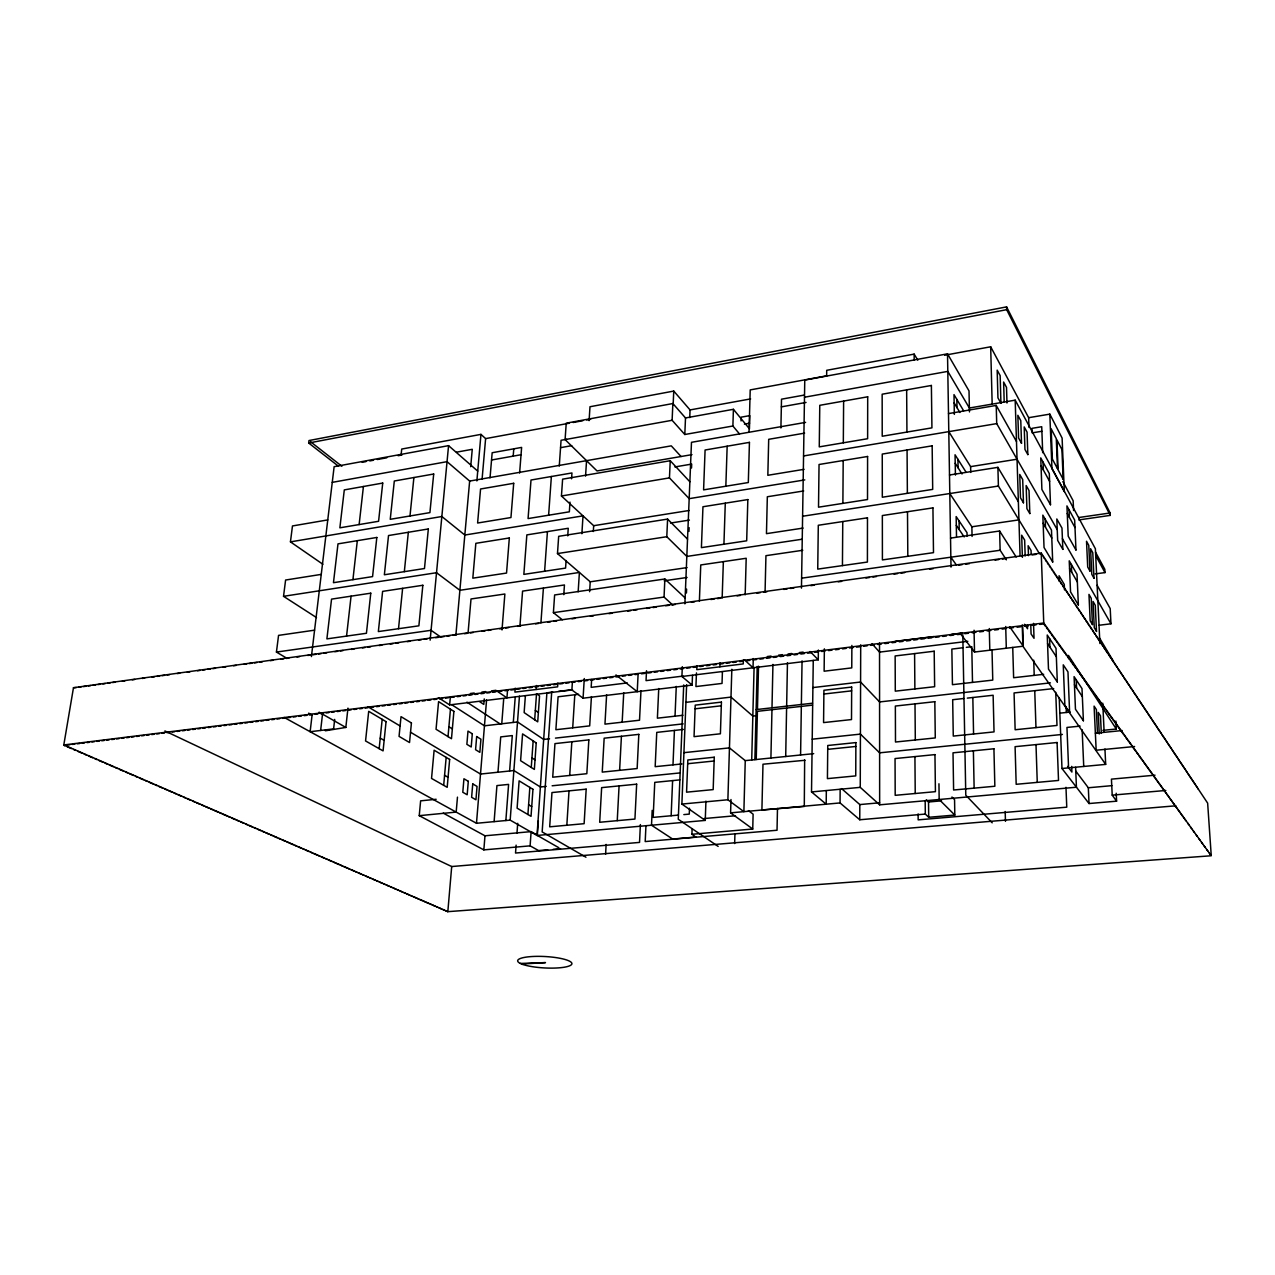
<?xml version="1.0" encoding="UTF-8"?>
<svg xmlns="http://www.w3.org/2000/svg" width="1275" height="1275" viewBox="0 0 1275 1275"><rect width="100%" height="100%" fill="white"/><g stroke="black" fill="none" stroke-linecap="round" stroke-linejoin="round"><path stroke-width="1.5" d="M951.963 797.018L954.561 799.664L954.816 815.06L928.71 817.291L925.315 814.072L859.764 819.761L859.812 804.573L841.58 788.619M1075.606 767.295L1076.435 787.217L879.654 804.828L860.258 787.36L860.705 644.783M851.875 645.421L851.764 667.893L824.128 671.208L824.367 648.847M859.764 819.761L840.05 802.931L840.161 789.337M842.44 565.59L842.759 521.555M842.887 503.386L843.189 460.514M843.317 442.823L843.62 401.083M826.646 376.205L826.71 370.308L914.143 354.115L917.825 360.172M826.327 790.627L826.2 804.19L811.522 791.934L813.259 660.386M682.316 666.682L681.918 676.483L818.263 659.812L818.375 650.059M804.653 760.012L804.286 806.453L761.908 810.008L762.976 764.219L804.955 760.283M801.465 588.126L804.764 380.093L947.516 353.828L969.016 390.915L969.462 411.921M800.588 754.991L801.337 706.382M801.369 704.485L802.055 660.848M785.703 756.505L786.595 708.039M786.643 706.159L787.456 662.649M780.906 427.97L781.511 399.187L804.27 395.075M777.479 808.462L777.033 830.248L645.198 841.564L645.947 825.706M770.913 758.019L771.965 709.697M771.997 707.8L772.937 664.418M756.218 759.518L757.414 711.322L812.462 705.139M757.462 709.442L758.529 666.188M765.08 591.648L765.94 555.677L802.772 550.274M753.27 658.553L753.031 667.781L744.616 659.972M751.708 760.155L754.083 667.462M692.118 828.782L691.911 834.28L752.744 829.021L753.111 814.167L748.393 810.613M754.88 759.645L757.207 666.458M749.429 428.894L749.796 415.618L741.173 417.164L741.062 420.941M743.357 659.972L743.245 663.924L696.788 669.662L696.947 665.741M745.174 594.803L746.194 558.275L700.756 564.952L699.385 601.163M683.926 752.664L729.459 747.883L745.253 760.633L743.883 811.649L727.882 799.76L681.886 804.063L686.635 684.611M752.744 829.021L730.591 812.86L730.989 799.537M734.655 843.54L734.942 833.691M749.031 432.082L750.21 389.911L826.248 375.902M727.882 799.76L731.834 669.279M719.897 666.809L720.024 662.873M722.16 598.007L723.355 561.637M723.929 544.234L725.284 503.179M725.842 486.221L727.164 446.202M722.415 671.686L722.033 683.432L695.927 686.556L696.453 672.913M739.5 433.93L732.886 426.009L733.412 409.307L685.504 417.945L672.865 403.537L566.227 423.188L565.096 439.588L597.035 470.953L691.974 454.633M284.261 717.474L476.483 823.283L510.175 820.128L537.03 835.46L705.25 820.415L705.936 801.098M438.361 697.648L449.645 704.9L571.885 689.95L583.073 698.19L692.118 685.089L692.484 675.383M689.504 808.222L689.281 814.103L683.83 814.597M684.882 603.856L691.48 442.313L805.609 422.376M686.444 593.002L686.603 589.114M688.946 531.436L689.106 527.659M691.528 467.989L691.688 464.1L674.889 466.937M683.703 684.93L678.268 819.283L718.16 846.409M732.886 426.009L684.803 434.504L685.504 417.945M672.993 764.857L674.427 730.432M675.033 716.183L676.276 686.412M671.144 815.761L672.61 780.603M689.743 417.626L690.062 409.928L673.758 391.074L589.99 406.741L589.098 420.654M652.178 810.374L651.509 825.228L672.674 839.062L696.023 837.053M658.745 688.532L657.39 718.176L682.922 715.275M672.77 605.051L664.052 597.067L664.865 578.993L554.625 594.963L553.398 612.653L562.323 619.778M802.15 539.229L686.827 556.426L666.793 536.711L667.59 519.084L558.673 536.329L557.478 553.573L590.229 581.798L687.034 567.598M804.796 479.91L689.185 498.652L669.455 477.886L670.236 460.721L562.61 479.161L561.446 495.991L593.672 525.698L593.321 531.5M684.803 434.504L672.116 420.288L672.865 403.537M673.136 404.765L673.758 391.074M640.99 690.668L639.524 720.216L604.956 724.136L606.613 694.795M646.521 670.746L646.043 680.627L683.081 676.085M640.385 824.59L639.54 842.408L515.53 853.039L516.12 845.118M638.122 673.853L637.229 691.688L615.952 674.937M619.618 770.323L621.419 736.281M622.168 722.176L623.73 692.739M617.243 820.67L619.076 785.91M605.593 854.282L606.135 844.417M591.425 696.612L589.688 725.873L555.884 729.714L558.083 696.788L578.547 694.301M583.073 698.19L584.285 678.555M589.608 591.696L590.229 581.798M591.648 679.511L591.17 687.337L627.284 682.922M571.885 689.95L572.395 682.013M578.165 591.807L579.392 572.459L459.877 590.293L436.528 572.714L283.528 596.317L285.6 580.029L321.252 574.387M581.878 533.715L583.01 515.865L464.817 535.038L441.851 516.518L290.445 541.875L292.469 525.953L327.755 519.913M585.56 476.133L586.548 460.642M569.702 775.455L571.837 741.763M572.714 727.802L574.802 694.763M566.833 825.26L569.017 790.867M551.708 691.927L542.162 831.922L585.974 857.23M557.876 683.033L557.621 686.842L514.909 692.118L515.212 688.165M563.789 594.676L564.442 584.97L522.575 591.122L519.945 625.802M566.084 560.522L565.574 568.092L523.85 574.387L526.846 534.894L568.236 528.28L567.742 535.867M569.989 502.111L569.351 511.817L528.073 518.574L531.006 480.022L571.949 472.961L571.551 478.794M537.03 835.46L546.895 692.819L552.792 692.102M538.321 820.941L537.317 835.428L558.864 847.747M536.169 689.488L536.44 685.52M540.919 622.885L543.405 588.062M544.616 571.264L547.437 531.611M548.617 515.212L551.374 476.515M527.914 814.502L529.842 787.424M531.261 767.454L533.157 740.887M534.671 719.785L536.52 693.743L539.548 695.879L537.715 721.857L524.137 712.597L525.38 695.72M547.724 849.788L538.576 850.568L530.113 845.851L531.117 831.619L484.978 835.794L443.238 813.115M559.263 466.092L561.064 440.289L566.642 439.285M510.175 820.128L519.451 696.166M516.981 833.212L517.714 823.299M505.856 820.526L508.598 784.396L496.931 785.591L494.11 821.626M509.618 770.992L512.295 735.579L500.724 736.902L497.967 772.22M513.299 722.447L515.196 697.393M501.76 723.802L503.705 698.796M507.546 690.078L506.94 697.887L495.879 690.333M530.113 845.851L483.847 849.883L484.978 835.794M502.015 629.946L504.868 594.007L471.017 598.963L468.084 632.687M519.61 473.025L521.618 447.413L492.166 452.737L490.03 477.854M513.188 456.131L513.777 448.832M484.245 698.907L483.783 704.406L479.575 701.617M476.483 823.283L486.572 699.975M457.47 797.146L456.179 812.095L419.236 815.665L420.623 800.843L436.146 799.282M164.889 730.942L451.701 866.538L447.828 911.657L1211.25 855.764L1207.648 803.138L1041.229 553.095L73.472 687.719L63.798 744.951L447.828 911.657L445.326 910.573M476.866 480.946L480.962 434.377L401.721 449.055L401.115 454.793M482.078 479.273L485.616 438.616L480.962 434.377M470.698 466.698L472.26 449.31L456.498 452.179M449.645 704.9L450.33 697.17M455.876 635.189L469.646 481.073L447.047 461.662L332.249 482.364M443.684 785.336L446.17 757.366M448.019 736.615L450.457 709.203M430.137 640.162L448.561 445.644L334.13 466.698L311.419 656.577M398.517 628.702L402.629 588.349M404.334 571.662L408.335 532.265M409.992 515.977L413.897 477.519M379.153 748.664L382.181 719.323M325.476 729.874L325.364 730.782L345.828 727.435L347.963 708.119M334.688 719.403L333.604 728.902L310.128 731.722L312.088 715.084L308.662 713.139M346.561 636.097L351.071 596.174M352.92 579.663L357.319 540.68M359.136 524.567L363.423 486.508M320.631 730.463L322.607 713.41M338.481 466.22L308.678 443.015L308.996 440.544L1006.597 306.877L1110.111 512.98L1110.238 515.387L1078.777 519.929M286.493 658.075L276.436 652.067L278.556 635.38L314.574 630.169M308.678 443.015L1006.676 309.682L1110.238 515.387M485.616 438.616L569.208 423.22M573.097 422.503L582.818 420.718M586.707 420.001L590.596 419.284M362.18 462.315L365.957 461.614M369.75 460.928L373.527 460.227M377.32 459.526L386.771 457.789M398.135 455.701L401.928 455.016M944.663 355.231L990.675 346.784L1028.654 417.69L1028.989 427.396M690.062 409.928L750.624 398.9M565.096 439.588L672.116 420.288M804.493 397.226L947.803 371.392L969.367 408.016L1015.187 400.159L1095.384 548.76L1099.895 643.492M781.352 406.853L806.055 402.438M491.544 460.004L521.045 454.729M560.554 447.668L571.726 445.66M744.409 424.113L749.588 423.204M469.646 481.073L671.272 445.852L681.041 456.514M804.605 433.133L768.697 439.317L767.837 475.288L804.047 469.328M948.504 413.594L996.221 405.418L1016.478 441.533M561.446 495.991L669.455 477.886M1028.654 417.69L1049.819 414.136L1062.107 438.074L1064.322 491.624L1051.955 468.706L1049.819 414.136M803.553 455.956L996.715 423.619L1057.246 529.667M1041.898 431.269L1032.16 432.863L1032.001 428.336L1041.723 426.727L1042.695 452.705M803.696 490.955L767.327 496.756L766.466 533.651L803.107 528.089M593.672 525.698L689.169 510.478M948.791 431.635L970.61 466.618L1017.036 459.223M949.492 475.001L997.895 467.351L1018.374 501.713M670.523 523.053L689.408 520.088M557.478 553.573L666.793 536.711M802.597 516.248L998.405 486.046L1039.221 553.302M949.811 493.553L971.869 526.782L1018.932 519.881M1078.666 517.538L1110.111 512.98M950.528 538.114L999.616 531.006L1016.175 557.032M664.148 580.794L687.082 577.479M553.398 612.653L664.052 597.067M276.436 652.067L431.062 630.312L440.576 636.942M801.608 578.181L1000.142 550.258L1006.358 559.837M76.293 687.576L73.472 687.719M78.683 687.241L81.09 686.906M83.497 686.587L85.903 686.253M88.326 685.918L90.732 685.583M93.155 685.233L95.577 684.898M98 684.563L100.422 684.229M102.861 683.894L105.283 683.559M107.722 683.225L110.16 682.874M112.614 682.539L115.053 682.205M122.416 681.185L124.87 680.834M132.265 679.814L134.736 679.463M142.162 678.443L144.649 678.093M152.107 677.057L154.61 676.706M157.112 676.372L159.614 676.021M162.116 675.67L164.618 675.32M167.137 674.969L169.655 674.618M177.209 673.582L179.743 673.232M187.345 672.164L189.879 671.813M197.529 670.762L200.079 670.395M202.645 670.044L205.195 669.694M207.761 669.343L210.327 668.977M212.909 668.626L215.475 668.259M223.221 667.192L225.803 666.825M233.596 665.757L236.194 665.391M244.019 664.307L246.633 663.94M249.247 663.574L251.86 663.223M254.49 662.857L257.12 662.49M259.749 662.123L262.395 661.757M270.316 660.657L272.962 660.291M280.93 659.191L283.592 658.808M286.253 658.442L288.931 658.075M296.963 656.96L299.641 656.593M307.721 655.462L310.415 655.095M313.124 654.712L315.833 654.346M318.543 653.963L321.252 653.581M323.962 653.214L326.687 652.832M334.863 651.7L337.604 651.318M340.345 650.935L343.087 650.553M351.326 649.421L354.083 649.039M362.387 647.875L365.16 647.493M367.933 647.11L370.706 646.728M379.073 645.564L381.863 645.182M390.262 644.018L393.082 643.62M395.887 643.238L398.708 642.839M407.187 641.66L410.008 641.277M418.535 640.082L421.387 639.699M424.24 639.301L427.093 638.903M435.683 637.707L438.552 637.309M441.421 636.91L444.306 636.512M447.19 636.113L450.075 635.715M452.96 635.317L455.86 634.902M464.562 633.707L467.479 633.293M470.395 632.894L473.312 632.48M482.093 631.268L485.026 630.854M487.974 630.456L490.907 630.041M499.768 628.814L502.733 628.4M505.697 628.001L508.661 627.587M517.586 626.344L520.567 625.929M535.564 623.857L538.56 623.427M547.628 622.168L550.657 621.754M553.685 621.339L556.713 620.909M571.949 618.805L575.009 618.375M590.389 616.239L593.481 615.809M608.972 613.658L612.096 613.227M627.73 611.06L630.87 610.629M634.01 610.183L637.165 609.753M646.632 608.43L649.804 608M652.975 607.553L656.147 607.123M665.709 605.784L668.913 605.338M672.1 604.908L675.304 604.462M691.401 602.23L694.636 601.768M710.86 599.521L714.127 599.075M717.395 598.613L720.662 598.166M737.093 595.887L740.393 595.425M756.952 593.13L760.283 592.668M763.613 592.206L766.96 591.743M783.727 589.417L787.089 588.938M790.468 588.476L793.831 588.014M810.804 585.655L814.215 585.177M838.217 581.846L841.659 581.368M865.948 578.005L869.454 577.511M872.945 577.033L876.451 576.539M894.03 574.101L897.568 573.623M901.106 573.128L904.644 572.634M929.618 569.176L933.204 568.666M958.481 565.16L962.115 564.666M965.749 564.156L969.383 563.646M995.058 560.092L998.739 559.582M1002.437 559.056L1006.134 558.546M1032.208 554.928L1035.953 554.418M1039.699 553.892L1041.133 553.685M1095.209 573.893L1104.979 572.602L1104.819 569.319L1095.544 552.202M470.395 693.488L474.22 693.01M481.886 692.054L485.711 691.576M491.465 690.875L495.306 690.397M767.311 656.545L771.072 656.083M778.627 655.143L782.388 654.665M788.046 653.963L791.823 653.501M799.361 652.561L803.138 652.083M895.082 641.373L934.017 636.544M951.612 634.36L962.45 633.006M63.798 744.951L1043.747 622.997L1210.915 855.302M64.276 745.429L65.105 745.317M67.527 745.014L69.95 744.712M72.372 744.425L74.811 744.122M77.249 743.819L79.672 743.516M82.126 743.213L84.564 742.911M87.003 742.608L89.457 742.305M91.912 742.002L94.366 741.683M96.82 741.381L99.275 741.078M101.745 740.775L104.215 740.472M106.686 740.169L109.156 739.851M111.642 739.548L114.112 739.245M116.599 738.926L119.085 738.623M121.571 738.321L124.073 738.002M126.56 737.699L129.062 737.38M131.564 737.077L134.066 736.759M136.584 736.456L139.102 736.137M141.605 735.834L144.123 735.516M146.657 735.197L149.175 734.894M151.709 734.575L154.243 734.257M156.777 733.954L159.311 733.635M161.845 733.316L164.395 732.998M166.945 732.679L169.495 732.376M172.045 732.057L174.611 731.738M177.177 731.42L179.743 731.101M182.309 730.782L184.875 730.463M187.457 730.145L190.039 729.826M192.621 729.507L195.203 729.188M197.784 728.854L200.382 728.535M202.98 728.216L205.578 727.898M208.176 727.579L210.789 727.244M213.387 726.925L216.001 726.607M218.615 726.272L221.244 725.953M223.858 725.618L226.488 725.3M229.117 724.965L231.747 724.646M234.393 724.312L237.023 723.993M239.668 723.658L242.314 723.339M244.975 723.005L247.621 722.67M250.282 722.351L252.944 722.017M255.606 721.682L258.283 721.363M260.945 721.028L263.622 720.694M266.3 720.359L268.993 720.024M271.671 719.69L274.364 719.355M277.058 719.02L279.751 718.686M282.46 718.351L285.154 718.016M287.863 717.682L290.572 717.347M293.298 717.012L296.007 716.678M298.733 716.343L301.458 715.992M304.183 715.658L306.924 715.323M309.666 714.988L312.407 714.637M315.148 714.303L317.889 713.952M320.647 713.617L323.404 713.283M326.161 712.932L328.918 712.597M331.691 712.247L334.464 711.896M337.238 711.562L340.011 711.211M342.8 710.876L345.589 710.526M348.378 710.175L351.167 709.824M353.956 709.49L356.761 709.139M359.566 708.788L362.371 708.438M365.192 708.087L367.997 707.737M370.818 707.386L373.655 707.035M376.476 706.685L379.312 706.334M382.149 705.983L384.986 705.633M387.823 705.282L390.676 704.932M393.529 704.581L396.382 704.214M399.234 703.864L402.103 703.513M404.972 703.163L407.841 702.796M410.709 702.445L413.594 702.079M416.479 701.728L419.363 701.377M422.248 701.011L425.149 700.66M428.049 700.294L430.95 699.927M433.851 699.577L436.767 699.21M439.684 698.843L442.6 698.493M445.533 698.126L448.449 697.76M451.382 697.393L454.314 697.027M457.263 696.676L460.195 696.309M463.144 695.943L466.108 695.576M469.057 695.21L472.021 694.843M474.985 694.477L477.95 694.11M480.93 693.727L483.894 693.361M486.875 692.994L489.871 692.628M492.851 692.261L495.848 691.879M498.844 691.512L501.856 691.13M504.852 690.763L507.864 690.397M510.877 690.014L513.905 689.648M516.917 689.265L519.945 688.898M522.973 688.516L526.017 688.133M529.061 687.767L532.105 687.384M535.149 687.002L538.209 686.619M541.269 686.253L544.329 685.87M547.389 685.488L550.465 685.105M553.541 684.723L556.617 684.34M559.693 683.958L562.785 683.575M565.877 683.193L568.985 682.81M572.077 682.428L575.184 682.045M578.292 681.647L581.416 681.264M584.54 680.882L587.663 680.499M590.787 680.101L593.927 679.718M597.051 679.32L600.206 678.938M603.346 678.539L606.502 678.157M609.657 677.758L612.813 677.376M615.984 676.977L619.14 676.579M622.327 676.196L625.499 675.798M628.687 675.399L631.874 675.001M635.062 674.618L638.265 674.22M641.468 673.822L644.672 673.423M647.875 673.025L651.095 672.626M654.314 672.228L657.549 671.829M660.769 671.415L664.004 671.017M667.255 670.618L670.491 670.22M673.742 669.805L676.993 669.407M680.26 669.008L683.512 668.594M686.795 668.196L690.062 667.781M693.345 667.383L696.628 666.968M699.911 666.57L703.194 666.156M706.493 665.741L709.808 665.343M713.107 664.928L716.423 664.514M719.738 664.1L723.053 663.701M726.383 663.287L729.714 662.873M733.061 662.458L736.392 662.044M739.739 661.629L743.086 661.215M746.449 660.785L749.812 660.37M753.174 659.956L756.553 659.542M759.932 659.127L763.311 658.697M766.689 658.283L770.084 657.852M773.479 657.438L776.889 657.023M780.3 656.593L783.711 656.163M787.121 655.748L790.548 655.318M793.974 654.904L797.401 654.473M800.843 654.043L804.286 653.613M807.744 653.183L811.187 652.752M814.645 652.338L818.12 651.908M821.578 651.477L825.052 651.047M828.543 650.601L832.033 650.17M835.523 649.74L839.014 649.31M842.52 648.879L846.026 648.433M849.532 648.003L853.055 647.572M856.577 647.126L860.099 646.696M863.637 646.25L867.175 645.819M870.713 645.373L874.267 644.943M877.822 644.497L881.376 644.05M884.946 643.604L888.516 643.174M892.102 642.727L895.688 642.281M899.273 641.835L902.859 641.389M906.461 640.942L910.063 640.496M913.681 640.05L917.299 639.604M920.917 639.142L924.55 638.695M928.184 638.249L931.818 637.803M935.452 637.341L939.101 636.894M942.767 636.432L946.433 635.986M950.098 635.524L953.764 635.077M957.445 634.615L961.127 634.153M964.824 633.707L968.522 633.245M972.219 632.783L975.917 632.32M979.63 631.858L983.36 631.396M987.073 630.934L990.818 630.472M994.548 630.009L998.293 629.547M1002.038 629.085L1005.8 628.623M1009.561 628.145L1013.322 627.683M1017.099 627.22L1020.877 626.742M1024.654 626.28L1028.447 625.802M1032.24 625.34L1036.049 624.862M1039.858 624.399L1043.667 623.921M558.705 691.369L572.507 689.679M967.821 641.309L879.527 652.115L872.02 643.684M1099.225 625.228L1110.971 623.794L1110.206 608.573L1097.122 585.257M962.721 647.764L951.851 649.087L952.441 684.675L992.763 680.101L992.014 649.899M966.338 647.333L971.773 646.68L972.506 682.396M960.234 633.468L974.514 652.035L1022.901 646.234L1105.68 764.394L1061.979 768.49L1059.238 697.712M685.934 702.35L730.989 697.106L752.84 716.088L756.617 715.658M812.892 687.576L860.593 682.029L879.575 701.935L1050.409 682.874M695.098 708.804L721.315 705.792M823.889 694.03L851.652 690.843M1043.667 674.316L1013.625 677.726L1012.733 647.413M756.123 709.601L812.494 703.226M549.557 738.783L543.66 739.436L517.523 721.953L484.452 725.81L451.605 704.629M555.454 738.113L683.177 723.865M683.336 729.443L656.752 732.392L655.175 766.673L681.966 763.932M963.661 698.509L952.68 699.72L953.27 736.089L994.038 731.898L993.129 695.258L967.327 698.11M1053.692 688.58L1014.071 692.947L1015.139 729.746L1056.991 725.443L1055.732 692.277M812.223 739.181L860.434 734.113L879.622 752.824L1062.394 734.432M1059.844 713.155L1070.108 712.072M687.687 763.709L714.127 761M827.73 749.349L855.86 746.465M1080.1 726.113L1066.952 727.451L1068.578 767.869M745.253 760.633L813.689 753.653M546.258 786.372L540.377 786.978L513.889 770.546L480.516 774.053L410.518 732.217M552.139 785.783L679.559 772.969M1102.875 730.368L1116.263 729.013L1115.864 721.06M1095.384 733.221L1122.175 730.543M679.814 779.886L654.76 782.372L653.151 817.387L678.396 815.092M1134.591 746.512L1096.165 750.226L1094.093 706.111L1096.372 709.585L1097.472 733.189M811.522 791.934L860.258 787.36M730.591 812.86L840.05 802.931M1155.023 775.184L1111.433 779.137L1112.214 795.138L1116.597 801.178L1089.025 803.537L1061.979 768.49M704.198 818.55L735.5 815.745M859.812 804.573L879.607 802.788M926.288 799.792L928.535 801.991L941.556 800.827M1075.765 771.072L1088.324 787.759L1111.88 785.655M1112.214 795.138L1165.812 790.468M553.207 849.309L560.522 848.688M451.701 866.538L1175.901 805.8M520.423 963.454L545.477 962.609L521.698 964.028M63.75 745.253L64.913 745.748M67.081 746.688L71.4 748.568M73.552 749.493L75.703 750.417M77.839 751.357L82.094 753.206M84.23 754.115L86.333 755.039M88.453 755.947L92.661 757.764M94.748 758.673L96.836 759.581M98.924 760.49L103.068 762.291M105.14 763.183L107.196 764.076M109.252 764.968L113.348 766.737M115.388 767.614L117.412 768.506M119.436 769.383L123.484 771.12M125.492 771.997L127.5 772.873M129.492 773.734L133.493 775.455M135.469 776.316L137.445 777.176M139.421 778.037L143.358 779.742M145.318 780.587L147.263 781.432M149.223 782.276L153.096 783.966M155.04 784.794L156.968 785.639M158.881 786.468L162.722 788.125M164.618 788.954L166.531 789.783M168.428 790.596L172.205 792.237M174.085 793.05L175.966 793.863M177.847 794.676L181.576 796.301M183.441 797.098L185.289 797.911M187.138 798.708L190.836 800.302M192.668 801.098L194.501 801.895M196.334 802.692L199.968 804.27M201.785 805.051L203.586 805.832M205.387 806.613L208.988 808.175M210.773 808.956L212.558 809.721M214.343 810.502L217.898 812.032M219.667 812.797L221.42 813.562M223.189 814.327L226.695 815.841M228.432 816.606L230.185 817.355M231.923 818.104L235.381 819.618M237.102 820.351L238.823 821.1M240.545 821.849L243.971 823.331M245.661 824.064L247.366 824.798M249.055 825.531L252.434 826.997M254.123 827.73L255.797 828.463M257.486 829.18L260.817 830.631M262.475 831.348L264.132 832.065M265.79 832.782L269.089 834.217M270.73 834.934L272.372 835.635M274.013 836.352L277.265 837.755M278.89 838.456L280.516 839.157M282.126 839.858L285.345 841.261M286.955 841.946L288.548 842.648M290.142 843.333L293.33 844.719M294.907 845.405L296.501 846.09M298.079 846.775L301.219 848.13M302.781 848.815L304.343 849.485M305.904 850.17L309.012 851.509M310.558 852.178L312.104 852.847M313.65 853.517L316.726 854.856M318.256 855.509L319.77 856.178M321.3 856.832L324.328 858.155M325.842 858.808L327.356 859.462M328.87 860.115L331.867 861.422M333.365 862.059L334.847 862.713M336.345 863.35L339.309 864.641M340.792 865.279L342.258 865.916M343.74 866.554L346.673 867.829M348.123 868.466L349.589 869.088M351.039 869.725L353.94 870.984M355.39 871.606L356.825 872.227M358.275 872.849L361.144 874.092M362.562 874.714L363.997 875.335M365.415 875.957L368.252 877.184M369.67 877.79L371.073 878.395M372.491 879.017L375.296 880.228M376.683 880.834L378.085 881.439M379.472 882.045L382.245 883.24M383.632 883.846L385.002 884.436M386.389 885.041L389.13 886.221M390.501 886.81L391.855 887.4M393.226 887.99L395.935 889.169M397.29 889.759L398.629 890.348M399.983 890.922L402.661 892.086M404 892.675L405.338 893.249M406.677 893.823L409.323 894.97M410.646 895.544L411.968 896.118M413.291 896.692L415.921 897.823M417.228 898.397L418.535 898.971M419.826 899.528L422.439 900.66M423.73 901.218L425.021 901.776M426.312 902.333L428.878 903.449M430.169 904.007L431.444 904.549M432.719 905.107L435.253 906.206M436.528 906.764L437.787 907.306M439.062 907.864L441.58 908.948M442.823 909.489L444.082 910.031M419.236 815.665L483.847 849.883M319.069 712.167L345.828 727.435M531.117 831.619L537.859 835.476M380.237 738.113L384.142 740.361M444.577 775.264L448.067 777.288M367.758 706.653L400.095 725.985M528.615 804.764L531.723 806.613M448.896 726.75L452.354 728.902M531.946 757.892L535.022 759.868M283.528 596.317L316.503 617.578M466.937 702.158L500.198 723.977M691.911 834.28L694.652 836.129M535.341 710.414L538.369 712.502M290.445 541.875L322.878 564.267M681.886 804.063L705.25 820.415M310.558 441.756L341.891 466.252M681.918 676.483L692.118 685.089M448.561 445.644L477.727 471.128M664.865 578.993L685.121 597.943M954.816 815.06L939.165 799.505L938.958 783.774M667.59 519.084L687.528 539.134M810.103 651.509L818.263 659.812M992.205 822.805L965.781 795.202L962.8 634.727M670.236 460.721L689.871 481.791M733.412 409.307L749.126 428.432M1067.605 766.387L1071.908 772.044L1071.685 766.387M1043.364 623.411L1045.372 626.2M1046.377 627.587L1047.381 628.973M1048.385 630.344L1050.361 633.085M1051.349 634.456L1052.321 635.811M1053.309 637.165L1055.254 639.859M1056.226 641.197L1057.182 642.536M1058.154 643.875L1060.067 646.521M1061.007 647.843L1061.963 649.15M1062.904 650.457L1064.784 653.071M1065.725 654.362L1066.665 655.653M1067.589 656.944L1069.438 659.51M1070.362 660.785L1071.287 662.044M1072.195 663.319L1074.012 665.837M1074.921 667.08L1075.829 668.339M1076.722 669.582L1078.507 672.068M1079.399 673.296L1080.292 674.523M1081.184 675.75L1082.937 678.188M1083.814 679.4L1084.69 680.611M1085.567 681.806L1087.288 684.213M1088.165 685.408L1089.009 686.603M1089.87 687.783L1091.575 690.142M1092.42 691.321L1093.281 692.484M1094.109 693.664L1095.799 695.975M1096.628 697.138L1097.456 698.286M1098.301 699.433L1099.942 701.728M1100.771 702.86L1101.584 703.991M1102.413 705.123L1104.038 707.386M1104.835 708.502L1105.648 709.617M1106.461 710.733L1108.055 712.948M1108.852 714.048L1109.648 715.148M1110.445 716.247L1112.007 718.431M1112.804 719.514L1113.585 720.598M1114.366 721.682L1115.912 723.817M1116.693 724.901L1117.458 725.953M1118.223 727.021L1119.753 729.141M1120.518 730.192L1121.283 731.244M1122.032 732.296L1123.546 734.384M1124.295 735.42L1125.044 736.456M1125.777 737.476L1127.259 739.532M1128.008 740.552L1128.742 741.572M1129.475 742.592L1130.941 744.616M1131.658 745.62L1132.391 746.624M1133.108 747.628L1134.559 749.62M1135.276 750.624L1135.993 751.613M1136.694 752.601L1138.113 754.561M1138.83 755.533L1139.531 756.505M1140.233 757.477L1141.635 759.422M1142.336 760.378L1143.022 761.35M1143.723 762.307L1145.093 764.219M1145.779 765.159L1146.464 766.116M1147.149 767.056L1148.504 768.937M1149.189 769.877L1149.859 770.801M1150.528 771.742L1151.883 773.59M1152.536 774.515L1153.206 775.439M1153.875 776.363L1155.198 778.18M1155.851 779.105L1156.505 780.013M1157.158 780.906L1158.465 782.707M1159.118 783.615L1159.756 784.508M1160.409 785.4L1161.684 787.185M1162.322 788.062L1162.975 788.954M1163.597 789.831L1164.872 791.584M1165.509 792.46L1166.131 793.321M1166.753 794.197L1168.012 795.919M1168.633 796.779L1169.255 797.64M1169.876 798.501L1171.103 800.206M1171.725 801.051L1172.331 801.911M1172.936 802.756L1174.163 804.429M1174.769 805.274L1175.375 806.103M1175.964 806.947L1177.176 808.605M1177.765 809.434L1178.371 810.262M1178.961 811.075L1180.14 812.717M1180.73 813.53L1181.319 814.342M1181.909 815.155L1183.072 816.781M1183.662 817.578L1184.236 818.391M1184.81 819.188L1185.973 820.781M1187.694 823.156L1188.826 824.734M1190.515 827.077L1191.647 828.638M1193.32 830.949L1194.436 832.495M1196.078 834.774L1197.177 836.288M1198.803 838.552L1199.887 840.05M1201.496 842.281L1202.564 843.747M1204.158 845.962L1205.21 847.413M1206.788 849.58L1207.823 851.031M1209.369 853.182L1210.405 854.601M950.847 557.191L956.425 565.032M1009.752 626.87L1023.283 646.186L1022.677 626.997M956.298 525.316L964.187 536.918M1024.51 624.272L1027.538 628.734L1027.411 624.957M1041.5 554.131L1042.504 555.629M1043.492 557.111L1044.48 558.593M1045.468 560.076L1046.456 561.558M1047.428 563.024L1048.401 564.49M1049.373 565.941L1050.345 567.391M1051.317 568.841L1052.273 570.292M1053.246 571.726L1054.202 573.16M1055.142 574.595L1056.098 576.013M1057.055 577.432L1057.995 578.85M1058.935 580.252L1059.876 581.655M1060.8 583.058L1061.74 584.46M1062.665 585.847L1063.589 587.233M1064.513 588.62L1065.438 589.99M1066.346 591.377L1067.255 592.732M1068.163 594.102L1069.072 595.457M1069.98 596.812L1070.888 598.166M1071.781 599.521L1072.673 600.86M1073.566 602.198L1074.458 603.521M1075.351 604.86L1076.227 606.183M1077.104 607.506L1077.997 608.812M1078.873 610.135L1079.734 611.442M1080.61 612.749L1081.471 614.04M1082.332 615.331L1083.208 616.622M1084.053 617.913L1084.913 619.204M1085.774 620.479L1086.619 621.754M1087.463 623.029L1088.308 624.288M1089.153 625.547L1089.997 626.806M1090.826 628.065L1091.671 629.324M1092.5 630.567L1093.328 631.81M1094.157 633.053L1094.986 634.281M1095.799 635.508L1096.628 636.751M1097.44 637.962L1098.253 639.189M1099.066 640.401L1099.879 641.612M1100.676 642.823L1101.488 644.034M1102.285 645.23L1103.082 646.425M1103.879 647.62L1104.676 648.816M1105.473 649.995L1106.254 651.19M1107.051 652.37L1107.832 653.533M1108.612 654.712L1109.393 655.876M1110.174 657.055L1110.939 658.203M1111.72 659.366L1112.485 660.53M1113.25 661.677L1114.031 662.825M1114.78 663.972L1115.545 665.104M1116.31 666.251L1117.059 667.383M1117.824 668.514L1118.573 669.63M1119.322 670.762L1120.072 671.877M1120.821 672.993L1121.554 674.108M1122.303 675.224L1123.036 676.34M1123.769 677.439L1124.518 678.539M1125.235 679.639L1125.968 680.738M1126.702 681.822L1127.435 682.906M1128.152 683.99L1128.869 685.073M1129.586 686.157L1130.303 687.225M1131.021 688.309L1131.738 689.377M1132.455 690.444L1133.156 691.496M1133.873 692.564L1134.575 693.616M1135.276 694.668L1135.977 695.72M1136.678 696.772L1137.38 697.823M1138.065 698.859L1138.766 699.895M1139.452 700.931L1140.137 701.967M1140.838 703.003L1141.523 704.023M1142.209 705.059L1142.878 706.079M1143.563 707.099L1144.233 708.103M1144.918 709.123L1145.587 710.127M1146.257 711.131L1146.926 712.135M1147.596 713.139L1148.265 714.143M1148.934 715.132L1149.588 716.136M1150.257 717.124L1150.911 718.112M1151.564 719.1L1152.233 720.072M1152.887 721.06L1153.524 722.033M1154.178 723.005L1154.831 723.977M1155.469 724.949L1156.122 725.905M1156.76 726.877L1157.397 727.834M1158.035 728.79L1158.672 729.746M1159.31 730.702L1159.947 731.643M1160.585 732.599L1161.206 733.539M1161.844 734.48L1162.465 735.42M1163.087 736.36L1163.724 737.301M1164.346 738.225L1164.952 739.165M1165.573 740.09L1166.195 741.014M1166.816 741.938L1167.422 742.847M1168.043 743.771L1168.649 744.68M1169.255 745.604L1169.86 746.512M1170.466 747.421L1171.072 748.313M1171.677 749.222L1172.267 750.114M1172.872 751.023L1173.478 751.915M1174.068 752.808L1174.658 753.7M1175.247 754.593L1175.853 755.469M1176.427 756.362L1177.016 757.238M1177.606 758.115L1178.196 758.992M1178.785 759.868L1179.359 760.745M1179.933 761.605L1180.523 762.482M1181.096 763.342L1181.67 764.203M1182.244 765.064L1182.817 765.924M1183.391 766.785L1183.965 767.63M1184.523 768.49L1185.097 769.335M1185.654 770.18L1186.228 771.024M1186.786 771.869L1187.344 772.714M1187.902 773.558L1188.459 774.387M1189.017 775.232L1189.575 776.061M1190.133 776.889L1190.691 777.718M1191.233 778.547L1191.79 779.36M1192.332 780.188L1192.89 781.001M1193.432 781.83L1193.974 782.643M1194.516 783.456L1195.058 784.268M1195.599 785.081L1196.141 785.878M1196.667 786.691L1197.209 787.488M1197.751 788.285L1198.277 789.097M1047.54 643.524L1056.337 656.721M1074.442 684.771L1082.348 696.628M1068.434 655.398L1116.263 729.013M955.214 463.287L962.019 473.981M965.797 471.75L955.055 454.777L955.421 475.081M954.146 402.9L959.916 412.51M1099.656 638.185L1112.804 660.259M963.629 410.789L954.003 394.628L954.337 414.391M1043.141 523.212L1051.779 538.05M1069.566 568.586L1077.359 581.974M1062.41 538.719L1110.971 623.794M1041.038 465.789L1049.612 481.376M1067.255 513.474L1075 527.563M1095.703 555.533L1104.979 572.602M1062.872 481.583L1073.152 500.772L1073.582 510.526M1116.199 793.241L1116.597 801.178M1102.747 703.178L1104.118 731.707M1104.947 749.015L1105.68 764.394M1101.313 733.38L1100.484 715.801L1098.237 712.406L1099.241 733.97M1088.324 787.759L1089.025 803.537M1082.14 729.778L1083.734 766.45M1069.008 509.697L1069.327 517.252M1071.319 564.442L1071.653 572.172M1076.212 679.83L1076.562 687.942M1064.482 589.863L1064.274 584.428L1059.063 575.758L1059.286 581.241M1066.123 706.541L1066.362 712.47M1065.98 787.312L1066.761 807.171L918.159 819.857L918.112 813.928M1043.046 462.108L1043.332 469.965M1045.165 519.132L1045.452 527.197M1049.596 638.584L1049.899 647.062M1041.229 553.095L1043.747 622.997M1031.204 554.418L1031.061 550.481L1028.144 545.732L1028.479 555.629M1033.531 623.363L1034.025 638.297L1031.077 633.946L1030.758 624.559M1033.706 660.179L1034.216 675.383M1034.742 690.668L1035.969 727.595M1036.001 744.6L1037.26 782.372M1025.18 555.964L1024.654 540.058L1021.673 535.197L1022.375 557.318M1015.187 400.159L1020.064 555.597M1022.231 624.893L1022.901 646.234M1006.597 306.877L1006.676 309.682M1006.979 403.012L1006.517 387.393L1003.616 382.022L1004.19 401.641M1005.704 626.503L1006.31 648.226M996.221 405.418L996.715 423.619M997.895 467.351L998.405 486.046M999.616 531.006L1000.142 550.258M1005.194 811.506L1005.449 821.339M990.675 346.784L992.173 404.111M989.288 628.543L989.814 650.202M970.61 466.618L970.737 472.435M971.869 526.782L972.076 536.44M974.052 630.217L974.514 652.035M972.825 697.505L973.574 734.002M973.383 750.8L974.132 788.125M967.072 536.137L967.008 532.679L956.154 516.582L956.505 536.584M956.84 399.394L956.999 407.649M957.939 459.335L958.099 467.813M959.055 520.901L959.214 529.603M947.516 353.828L951.007 567.104M928.535 801.991L928.71 817.291M925.172 800.62L925.315 814.072M914.143 354.115L914.191 359.996M914.589 653.597L914.876 688.946M915.004 703.88L915.307 739.978M914.924 756.601L915.227 793.496M906.653 389.863L906.939 432.082M907.067 449.979L907.37 493.345M907.497 511.737L907.816 556.298M879.527 642.998L879.654 804.828M867.478 517.809L867.414 562.052L817.737 569.112L818.295 525.268L867.478 517.809M867.59 456.482L867.51 499.545L818.518 507.179L819.044 464.498L867.59 456.482M867.701 396.796L867.622 438.712L819.267 446.872L819.777 405.322L867.701 396.796M855.876 742.592L855.748 775.901L827.427 778.627L827.762 745.492L855.876 742.592M851.668 687.066L851.509 719.562L823.57 722.59L823.921 690.269L851.668 687.066M747.835 499.577L746.688 540.807L701.409 547.628L702.955 506.749L747.835 499.577M749.445 442.361L748.313 482.54L703.593 489.871L705.091 450.011L749.445 442.361M721.427 702.111L720.407 733.794L694.046 736.647L695.226 705.139L721.427 702.111M714.255 757.222L713.171 789.607L686.572 792.173L687.831 759.964L714.255 757.222M638.823 734.368L637.149 768.538L602.246 772.108L604.159 738.193L638.823 734.368M636.655 784.173L634.934 819.06L599.696 822.263L601.641 787.631L636.655 784.173M588.843 739.883L586.835 773.702L552.712 777.192L554.96 743.612L588.843 739.883M586.181 789.161L584.125 823.682L549.684 826.822L551.963 792.556L586.181 789.161M532.95 789.321L531.038 816.335L517.108 808.175L519.116 780.842L532.95 789.321M536.217 742.911L534.352 769.415L520.598 760.697L522.575 733.906L536.217 742.911M509.331 537.97L506.542 573.065L472.818 578.165L475.846 543.325L509.331 537.97M513.697 483.289L510.956 517.538L477.615 523.021L480.563 488.994L513.697 483.289M472.738 783.902L471.623 797.305L475.942 799.776L477.041 786.42L472.738 783.902M476.675 736.552L475.575 749.7L479.846 752.33L480.93 739.229L476.675 736.552M468.307 781.32L467.176 794.771L462.793 792.253L463.941 778.754L468.307 781.32M472.308 733.81L471.208 746.991L466.873 744.329L467.989 731.085L472.308 733.81M449.645 759.438L447.19 787.312L431.54 778.435L434.122 750.21L449.645 759.438M453.9 711.402L451.477 738.735L436.05 729.268L438.584 701.617L453.9 711.402M422.838 585.273L418.885 625.818L378.356 631.571L382.612 591.377L422.838 585.273M428.336 528.966L424.479 568.523L384.365 574.77L388.524 535.532L428.336 528.966M433.691 474.013L429.914 512.614L390.246 519.308L394.31 481.01L433.691 474.013M411.427 722.957L409.53 742.528L399.059 736.376L401.019 716.646L411.427 722.957M386.054 721.634L383.074 750.895L365.558 740.95L368.698 711.322L386.054 721.634M370.77 593.178L366.435 633.277L326.894 638.887L331.548 599.123L370.77 593.178M376.826 537.46L372.571 576.603L333.46 582.691L337.987 543.867L376.826 537.46M382.723 483.066L378.579 521.284L339.867 527.818L344.298 489.903L382.723 483.066M931.387 385.464L882.157 394.214L882.22 436.241L931.929 427.858L931.387 385.464M932.153 445.836L882.252 454.075L882.316 497.234L932.694 489.393L932.153 445.836M932.933 507.88L882.348 515.546L882.412 559.916L933.491 552.649L932.933 507.88M934.192 651.222L895.146 655.956L895.289 691.162L934.639 686.699L934.192 651.222M934.83 701.696L895.353 706.047L895.496 742.018L935.276 737.938L934.83 701.696M934.957 754.609L895.05 758.561L895.193 795.329L935.42 791.663L934.957 754.609M993.926 748.776L953.015 752.824L953.604 790.006L994.851 786.245L993.926 748.776M1057.087 742.512L1015.091 746.672L1016.175 784.3L1058.521 780.443L1057.087 742.512M522.862 964.474L519.499 962.992A27.157 5.706 3.1 0 1 546.72 956.633A27.157 5.706 3.1 0 1 568.523 966.227A27.157 5.706 3.1 0 1 522.862 964.474M1069.613 712.39L1064.88 705.617L1063.254 664.833L1067.972 671.925L1069.613 712.39M1057.31 681.95L1048.48 669.12L1047.237 635.014L1056.019 648.337L1057.31 681.95M1083.399 720.773L1075.462 709.235L1074.092 676.627L1081.997 688.596L1083.399 720.773M1052.704 562.02L1044.034 547.501L1042.838 515.132L1051.477 530.081L1052.704 562.02M1078.363 604.972L1070.538 591.871L1069.231 560.825L1077.024 574.324L1078.363 604.972M1092.436 624.575L1090.173 620.766L1088.962 594.389L1091.225 598.31L1092.436 624.575M1096.5 631.412L1094.269 627.667L1093.058 601.481L1095.273 605.338L1096.5 631.412M1023.458 502.796L1020.478 497.776L1019.745 474.443L1022.693 479.575L1023.458 502.796M1029.817 513.57L1026.917 508.661L1026.152 485.552L1029.037 490.572L1029.817 513.57M1062.84 549.382L1057.66 540.409L1056.816 518.973L1061.979 528.105L1062.84 549.382M1050.504 504.757L1041.898 489.473L1040.751 457.9L1049.309 473.599L1050.504 504.757M1075.973 550.019L1068.211 536.201L1066.936 505.904L1074.666 520.088L1075.973 550.019M1089.95 571.041L1087.703 567.008L1086.523 541.253L1088.77 545.365L1089.95 571.041M1093.998 578.244L1091.783 574.292L1090.587 548.712L1092.787 552.76L1093.998 578.244M1021.514 443.286L1018.582 437.994L1017.848 415.283L1020.781 420.654L1021.514 443.286M1027.825 454.601L1024.957 449.453L1024.207 426.934L1027.076 432.177L1027.825 454.601M1000.923 403.203L997.942 397.832L997.177 370.132L1000.158 375.615L1000.923 403.203M1057.501 468.69L1052.369 459.08L1051.174 428.846L1056.29 438.68L1057.501 468.69M1063.159 479.288L1058.138 469.901L1056.927 439.923L1061.932 449.549L1063.159 479.288"/></g></svg>
